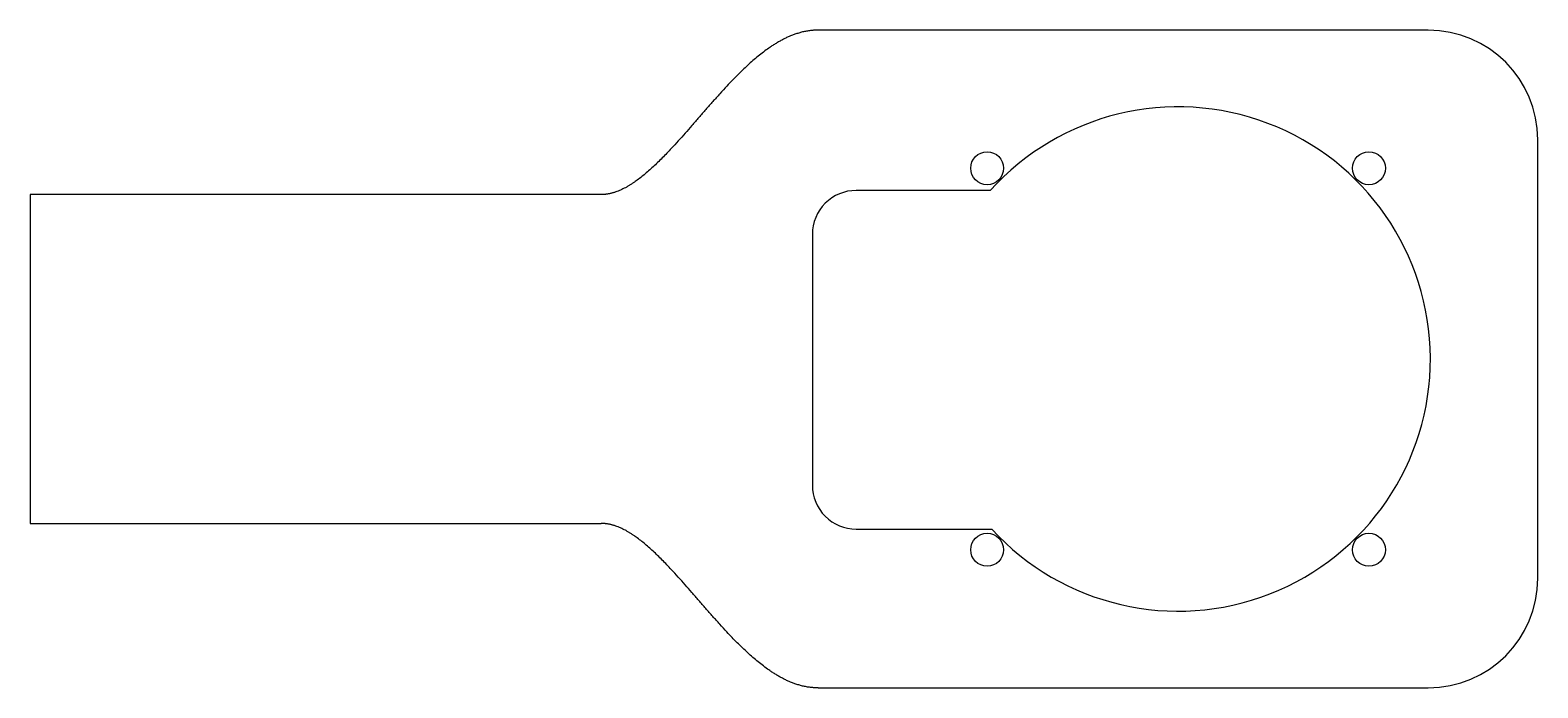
# Model space of a CAD drawing. Header units: millimetres. Extents: x -209 to 66, y -60 to 60.
import ezdxf

# ---------------------------------------------------------------- set-up
doc = ezdxf.new("R2010")
doc.units = ezdxf.units.MM
doc.layers.get('0').update_dxf_attribs({"linetype": 'CONTINUOUS'})

msp = doc.modelspace()

# ---------------------------------------------------------------- linework, layer by layer
for p, q in [((46.32, 60.47), (-64.86, 60.47)), ((66.32, -39.53), (66.32, 40.47)), ((-104.45, 30.47), (-208.52, 30.47)), ((-208.52, 30.47), (-208.52, -29.53)), ((-208.52, -29.53), (-104.45, -29.53)), ((-64.86, -59.53), (46.32, -59.53))]:
    msp.add_line(p, q)
msp.add_lwpolyline([(-33.23, -30.56, 2.592921), (-33.49, 31.22), (-57.93, 31.22, 0.414214), (-65.93, 23.22), (-65.93, -22.56, 0.414214), (-57.93, -30.56)], format="xyb", close=True)
for centre in [(-34.07, 35.27), (35.53, 35.27), (-34.07, -34.33), (35.53, -34.33)]:
    msp.add_circle(centre, 3)
for centre, start, end in [((46.32, 40.47), 0, 90), ((46.32, -39.53), -90, 0)]:
    msp.add_arc(centre, 20, start, end)
for points in [[(-64.86, 60.47), (-66.57, 60.47), (-69.98, 59.86), (-75.07, 57.1), (-81.77, 50.48), (-89.92, 40.46), (-96.08, 33.84), (-100.41, 31.08), (-103.13, 30.47), (-104.45, 30.47)], [(-64.86, -59.53), (-66.57, -59.53), (-69.98, -58.92), (-75.07, -56.16), (-81.77, -49.54), (-89.92, -39.52), (-96.08, -32.9), (-100.41, -30.14), (-103.13, -29.53), (-104.45, -29.53)]]:
    msp.add_open_spline(points, degree=5)

doc.saveas('drawing.dxf')
